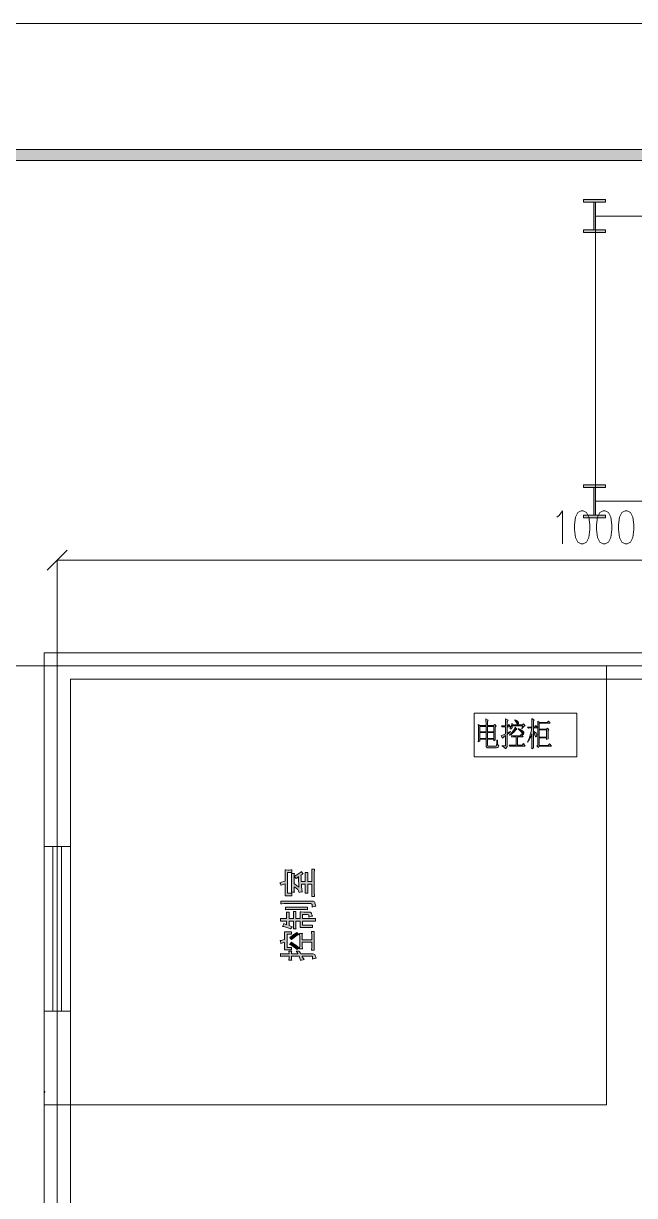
# Model space of a CAD drawing. Header units: millimetres. Extents: x 803 to 707111, y 130 to 2706464.
# Drawn here: x 657598 to 663161, y 2695783 to 2706464 of the extents above; entities that cross this region are included whole.
import ezdxf

# ---------------------------------------------------------------- set-up
doc = ezdxf.new("R2010")
doc.units = ezdxf.units.MM

msp = doc.modelspace()

# ---------------------------------------------------------------- hatches: boundary and pattern name
h = msp.add_hatch(color=0)
h.dxf.hatch_style = 2
h.paths.add_polyline_path([(705961, 2705314), (705861, 2705214), (609249, 2705214), (609149, 2705314)])
h = msp.add_hatch(color=0)
h.dxf.hatch_style = 2
h.paths.add_polyline_path([(662697, 2704834), (662697, 2704859), (662897, 2704859), (662897, 2704834)])
h = msp.add_hatch(color=0)
h.dxf.hatch_style = 2
h.paths.add_polyline_path([(662805, 2704834), (662805, 2704584), (662790, 2704584), (662790, 2704834)])
h = msp.add_hatch(color=0)
h.dxf.hatch_style = 2
h.paths.add_polyline_path([(662697, 2704584), (662697, 2704559), (662897, 2704559), (662897, 2704584)])
h = msp.add_hatch(color=0)
h.dxf.hatch_style = 2
h.paths.add_polyline_path([(662697, 2702234), (662697, 2702260), (662897, 2702260), (662897, 2702234)])
h = msp.add_hatch(color=0)
h.dxf.hatch_style = 2
h.paths.add_polyline_path([(662805, 2702234), (662805, 2701984), (662790, 2701984), (662790, 2702234)])
h = msp.add_hatch(color=0)
h.dxf.hatch_style = 2
h.paths.add_polyline_path([(662697, 2701984), (662697, 2701959), (662897, 2701959), (662897, 2701984)])
h = msp.add_hatch(color=0)
h.paths.add_polyline_path([(661809, 2700065), (661809, 2700081), (661808, 2700112), (661808, 2700127), (661829, 2700114), (661822, 2700106), (661822, 2700065), (661878, 2700065), (661888, 2700076), (661901, 2700060), (661893, 2700052), (661893, 2700005), (661893, 2699948), (661893, 2699936), (661879, 2699928), (661879, 2699941), (661822, 2699941), (661822, 2699890), (661822, 2699883), (661827, 2699877), (661833, 2699877), (661897, 2699877), (661901, 2699877), (661906, 2699883), (661906, 2699889), (661907, 2699894), (661908, 2699917), (661908, 2699933), (661913, 2699933), (661913, 2699919), (661915, 2699900), (661916, 2699895), (661918, 2699890), (661923, 2699883), (661926, 2699880), (661924, 2699875), (661919, 2699869), (661917, 2699867), (661914, 2699865), (661906, 2699862), (661901, 2699862), (661828, 2699862), (661819, 2699862), (661809, 2699874), (661809, 2699886), (661809, 2699941), (661753, 2699941), (661753, 2699926), (661739, 2699917), (661740, 2699937), (661740, 2699978), (661740, 2699999), (661740, 2700020), (661740, 2700058), (661739, 2700075), (661754, 2700065)])
h.paths.add_polyline_path([(661822, 2700001), (661822, 2699949), (661879, 2699949), (661879, 2700001)])
h.paths.add_polyline_path([(661753, 2700001), (661753, 2699949), (661809, 2699949), (661809, 2700001)])
h.paths.add_polyline_path([(661822, 2700058), (661822, 2700008), (661879, 2700008), (661879, 2700058)])
h.paths.add_polyline_path([(661753, 2700058), (661753, 2700008), (661809, 2700008), (661809, 2700058)])
h = msp.add_hatch(color=0)
h.dxf.hatch_style = 2
h.paths.add_polyline_path([(662032, 2700008), (662001, 2699984), (662001, 2699884), (662001, 2699874), (661992, 2699860), (661984, 2699854), (661984, 2699861), (661969, 2699873), (661955, 2699879), (661955, 2699884), (661965, 2699881), (661978, 2699880), (661981, 2699880), (661985, 2699881), (661988, 2699890), (661988, 2699897), (661988, 2699976), (661975, 2699967), (661961, 2699954), (661960, 2699951), (661948, 2699972), (661954, 2699974), (661974, 2699983), (661988, 2699990), (661988, 2700055), (661969, 2700055), (661957, 2700053), (661950, 2700063), (661988, 2700063), (661988, 2700083), (661988, 2700115), (661987, 2700127), (662011, 2700114), (662001, 2700104), (662001, 2700063), (662009, 2700063), (662018, 2700074), (662033, 2700055), (662001, 2700055), (662001, 2699996), (662030, 2700012)])
h = msp.add_hatch(color=0)
h.dxf.hatch_style = 2
h.paths.add_polyline_path([(662071, 2700116), (662073, 2700119), (662082, 2700114), (662096, 2700106), (662099, 2700103), (662103, 2700100), (662106, 2700093), (662105, 2700089), (662104, 2700085), (662102, 2700080), (662101, 2700078), (662100, 2700078), (662098, 2700076), (662096, 2700076), (662093, 2700081), (662091, 2700084), (662089, 2700090), (662079, 2700106)])
h = msp.add_hatch(color=0)
h.dxf.hatch_style = 2
h.paths.add_polyline_path([(662240, 2700009), (662240, 2699947), (662240, 2699873), (662241, 2699862), (662226, 2699854), (662227, 2699881), (662227, 2699949), (662227, 2699990), (662220, 2699970), (662200, 2699932), (662188, 2699915), (662186, 2699918), (662201, 2699948), (662221, 2700011), (662226, 2700045), (662204, 2700045), (662195, 2700043), (662188, 2700052), (662227, 2700052), (662227, 2700073), (662227, 2700112), (662226, 2700129), (662248, 2700115), (662240, 2700108), (662240, 2700052), (662252, 2700052), (662262, 2700065), (662278, 2700045), (662240, 2700045), (662240, 2700015), (662250, 2700008), (662263, 2699999), (662266, 2699995), (662269, 2699991), (662272, 2699984), (662272, 2699980), (662272, 2699978), (662270, 2699973), (662269, 2699969), (662267, 2699965), (662265, 2699962), (662263, 2699962), (662260, 2699967), (662258, 2699973), (662255, 2699982), (662246, 2700000)])
h = msp.add_hatch(color=0)
h.paths.add_polyline_path([(662374, 2700021), (662374, 2699992), (662374, 2699954), (662375, 2699945), (662361, 2699938), (662361, 2699954), (662294, 2699954), (662294, 2699884), (662374, 2699884), (662386, 2699899), (662404, 2699877), (662294, 2699877), (662287, 2699866), (662273, 2699880), (662281, 2699888), (662281, 2700035), (662281, 2700054), (662281, 2700089), (662280, 2700105), (662295, 2700094), (662367, 2700094), (662378, 2700107), (662394, 2700087), (662294, 2700087), (662294, 2700033), (662360, 2700033), (662368, 2700043), (662382, 2700028)])
h.paths.add_polyline_path([(662294, 2700026), (662294, 2699960), (662361, 2699960), (662361, 2700026)])
h = msp.add_hatch(color=0)
h.dxf.hatch_style = 2
h.paths.add_polyline_path([(662080, 2700028), (662066, 2700010), (662039, 2699984), (662026, 2699977), (662024, 2699980), (662041, 2699996), (662065, 2700031), (662074, 2700050), (662090, 2700031)])
h = msp.add_hatch(color=0)
h.dxf.hatch_style = 2
h.paths.add_polyline_path([(662134, 2700037), (662142, 2700063), (662048, 2700063), (662048, 2700058), (662048, 2700050), (662048, 2700047), (662047, 2700044), (662045, 2700039), (662042, 2700038), (662040, 2700037), (662037, 2700036), (662036, 2700036), (662033, 2700036), (662032, 2700037), (662030, 2700038), (662029, 2700040), (662029, 2700042), (662032, 2700048), (662035, 2700052), (662039, 2700058), (662043, 2700074), (662045, 2700084), (662048, 2700084), (662048, 2700071), (662142, 2700071), (662150, 2700082), (662165, 2700063), (662159, 2700063), (662145, 2700049), (662137, 2700035)])
h = msp.add_hatch(color=0)
h.dxf.hatch_style = 2
h.paths.add_polyline_path([(662102, 2700037), (662103, 2700040), (662118, 2700033), (662136, 2700022), (662142, 2700018), (662147, 2700013), (662152, 2700004), (662152, 2700000), (662152, 2699995), (662151, 2699988), (662149, 2699986), (662148, 2699984), (662146, 2699981), (662143, 2699981), (662139, 2699988), (662136, 2699995), (662132, 2700004), (662115, 2700025)])
h = msp.add_hatch(color=0)
h.dxf.hatch_style = 2
h.paths.add_polyline_path([(662037, 2699971), (662119, 2699971), (662130, 2699984), (662147, 2699964), (662096, 2699964), (662096, 2699886), (662138, 2699886), (662150, 2699901), (662167, 2699879), (662050, 2699879), (662043, 2699879), (662032, 2699877), (662027, 2699875), (662019, 2699886), (662083, 2699886), (662083, 2699964), (662055, 2699964), (662045, 2699961)])
h = msp.add_hatch(color=0)
h.dxf.hatch_style = 2
h.paths.add_polyline_path([(659933, 2698633), (659946, 2698638), (659969, 2698646), (659979, 2698649), (659979, 2698750), (659988, 2698750), (660004, 2698749), (660012, 2698749), (660018, 2698749), (660032, 2698750), (660040, 2698750), (660040, 2698726), (660002, 2698726), (660002, 2698538), (660041, 2698538), (660041, 2698513), (660034, 2698514), (660020, 2698514), (660013, 2698514), (660005, 2698514), (659988, 2698514), (659979, 2698513), (659979, 2698622), (659970, 2698620), (659952, 2698614), (659943, 2698610), (659941, 2698615), (659937, 2698627)])
h = msp.add_hatch(color=0)
h.dxf.hatch_style = 2
h.paths.add_polyline_path([(660038, 2698684), (660038, 2698690), (660037, 2698707), (660037, 2698718), (660064, 2698718), (660063, 2698708), (660062, 2698691), (660062, 2698684), (660062, 2698626), (660068, 2698620), (660080, 2698610), (660086, 2698606), (660092, 2698602), (660101, 2698595), (660104, 2698592), (660104, 2698600), (660104, 2698620), (660104, 2698630), (660103, 2698641), (660103, 2698670), (660103, 2698689), (660097, 2698684), (660086, 2698676), (660080, 2698671), (660077, 2698676), (660070, 2698685), (660066, 2698690), (660072, 2698695), (660087, 2698706), (660097, 2698712), (660106, 2698718), (660122, 2698729), (660128, 2698735), (660132, 2698729), (660141, 2698719), (660145, 2698714), (660139, 2698710), (660128, 2698704), (660124, 2698702), (660125, 2698690), (660125, 2698674), (660125, 2698669), (660125, 2698665), (660126, 2698652), (660127, 2698644), (660163, 2698644), (660163, 2698689), (660163, 2698697), (660162, 2698716), (660162, 2698726), (660187, 2698726), (660186, 2698716), (660186, 2698697), (660186, 2698689), (660186, 2698644), (660224, 2698644), (660224, 2698714), (660224, 2698726), (660223, 2698747), (660222, 2698757), (660247, 2698757), (660247, 2698747), (660246, 2698726), (660246, 2698714), (660246, 2698550), (660246, 2698541), (660247, 2698520), (660247, 2698507), (660222, 2698507), (660223, 2698520), (660224, 2698541), (660224, 2698550), (660224, 2698620), (660186, 2698620), (660186, 2698580), (660186, 2698569), (660186, 2698548), (660187, 2698538), (660162, 2698538), (660162, 2698548), (660163, 2698570), (660163, 2698582), (660163, 2698620), (660128, 2698620), (660129, 2698609), (660130, 2698589), (660131, 2698580), (660131, 2698570), (660134, 2698556), (660137, 2698551), (660130, 2698550), (660116, 2698547), (660107, 2698545), (660106, 2698550), (660103, 2698560), (660100, 2698565), (660097, 2698571), (660078, 2698586), (660062, 2698596), (660062, 2698585), (660062, 2698576), (660063, 2698556), (660064, 2698547), (660037, 2698547), (660037, 2698556), (660038, 2698576), (660038, 2698585)])
h = msp.add_hatch(color=0)
h.dxf.hatch_style = 2
h.paths.add_polyline_path([(659941, 2698466), (659948, 2698465), (659969, 2698465), (659982, 2698465), (660225, 2698465), (660235, 2698465), (660247, 2698459), (660250, 2698453), (660252, 2698447), (660256, 2698430), (660259, 2698419), (660250, 2698417), (660233, 2698413), (660226, 2698410), (660226, 2698419), (660225, 2698432), (660225, 2698436), (660224, 2698439), (660215, 2698443), (660207, 2698443), (659982, 2698443), (659970, 2698443), (659950, 2698442), (659941, 2698441)])
h = msp.add_hatch(color=0)
h.dxf.hatch_style = 2
h.paths.add_polyline_path([(659983, 2698412), (659993, 2698412), (660011, 2698411), (660019, 2698411), (660135, 2698411), (660145, 2698411), (660169, 2698412), (660183, 2698412), (660183, 2698387), (660171, 2698389), (660147, 2698390), (660135, 2698390), (660019, 2698390), (660012, 2698390), (659994, 2698389), (659983, 2698387)])
h = msp.add_hatch(color=0)
h.dxf.hatch_style = 2
h.paths.add_polyline_path([(659967, 2698261), (659973, 2698258), (659987, 2698252), (659993, 2698250), (659993, 2698283), (659976, 2698283), (659948, 2698283), (659939, 2698282), (659939, 2698308), (659948, 2698307), (659975, 2698307), (659993, 2698307), (659993, 2698323), (659993, 2698334), (659993, 2698355), (659992, 2698364), (660017, 2698364), (660016, 2698356), (660016, 2698336), (660016, 2698325), (660016, 2698307), (660056, 2698307), (660056, 2698334), (660056, 2698343), (660056, 2698361), (660055, 2698371), (660079, 2698371), (660079, 2698307), (660117, 2698307), (660117, 2698367), (660125, 2698367), (660149, 2698366), (660163, 2698365), (660178, 2698365), (660198, 2698365), (660203, 2698365), (660208, 2698364), (660216, 2698359), (660219, 2698355), (660221, 2698350), (660225, 2698337), (660228, 2698329), (660220, 2698328), (660204, 2698324), (660195, 2698321), (660195, 2698328), (660195, 2698337), (660193, 2698339), (660192, 2698341), (660181, 2698343), (660171, 2698343), (660139, 2698343), (660139, 2698307), (660216, 2698307), (660228, 2698307), (660249, 2698307), (660257, 2698308), (660257, 2698282), (660244, 2698283), (660224, 2698283), (660216, 2698283), (660139, 2698283), (660139, 2698248), (660228, 2698248), (660228, 2698225), (660219, 2698225), (660200, 2698226), (660190, 2698226), (660159, 2698226), (660146, 2698226), (660125, 2698225), (660117, 2698225), (660117, 2698283), (660079, 2698283), (660079, 2698247), (660079, 2698237), (660079, 2698219), (660080, 2698212), (660055, 2698212), (660056, 2698219), (660056, 2698237), (660056, 2698247), (660056, 2698283), (660016, 2698283), (660016, 2698243), (660024, 2698241), (660038, 2698235), (660044, 2698232), (660040, 2698227), (660033, 2698217), (660030, 2698212), (660023, 2698216), (660006, 2698223), (659997, 2698226), (659988, 2698228), (659968, 2698234), (659957, 2698236), (659960, 2698241), (659964, 2698254)])
h = msp.add_hatch(color=0)
h.dxf.hatch_style = 2
h.paths.add_polyline_path([(659975, 2698090), (659967, 2698088), (659950, 2698083), (659941, 2698079), (659940, 2698085), (659937, 2698097), (659934, 2698106), (659943, 2698108), (659963, 2698112), (659975, 2698115), (659975, 2698186), (659983, 2698186), (659999, 2698185), (660007, 2698185), (660016, 2698185), (660031, 2698186), (660037, 2698186), (660037, 2698164), (660000, 2698164), (660000, 2698044), (660037, 2698044), (660037, 2698021), (660030, 2698022), (660016, 2698022), (660009, 2698022), (660001, 2698022), (659984, 2698022), (659975, 2698021)])
h = msp.add_hatch(color=0)
h.dxf.hatch_style = 2
h.paths.add_polyline_path([(660113, 2698132), (660113, 2698143), (660112, 2698161), (660111, 2698170), (660137, 2698170), (660136, 2698161), (660135, 2698143), (660135, 2698134), (660135, 2698112), (660222, 2698112), (660222, 2698149), (660222, 2698159), (660221, 2698179), (660219, 2698190), (660246, 2698190), (660245, 2698179), (660245, 2698161), (660245, 2698152), (660245, 2698058), (660245, 2698045), (660245, 2698024), (660246, 2698018), (660219, 2698018), (660221, 2698024), (660222, 2698043), (660222, 2698055), (660222, 2698091), (660135, 2698091), (660135, 2698065), (660135, 2698055), (660137, 2698038), (660138, 2698031), (660111, 2698031), (660112, 2698037), (660113, 2698054), (660113, 2698064)])
h = msp.add_hatch(color=0)
h.dxf.hatch_style = 2
h.paths.add_polyline_path([(660038, 2698093), (660042, 2698090), (660054, 2698081), (660062, 2698075), (660070, 2698070), (660094, 2698053), (660108, 2698041), (660089, 2698024), (660074, 2698037), (660040, 2698062), (660020, 2698072), (660025, 2698077), (660035, 2698088)])
h = msp.add_hatch(color=0)
h.dxf.hatch_style = 2
h.paths.add_polyline_path([(660022, 2698134), (660046, 2698152), (660079, 2698175), (660087, 2698179), (660090, 2698177), (660098, 2698167), (660104, 2698161), (660079, 2698146), (660046, 2698123), (660038, 2698115), (660035, 2698119), (660027, 2698128)])
h = msp.add_hatch(color=0)
h.dxf.hatch_style = 2
h.paths.add_polyline_path([(660153, 2697933), (660143, 2697931), (660127, 2697927), (660121, 2697924), (660118, 2697936), (660110, 2697955), (660107, 2697964), (660038, 2697964), (660038, 2697956), (660038, 2697948), (660039, 2697934), (660040, 2697929), (660014, 2697929), (660015, 2697934), (660016, 2697948), (660016, 2697956), (660016, 2697964), (659983, 2697964), (659971, 2697964), (659948, 2697963), (659937, 2697962), (659937, 2697988), (659946, 2697986), (659966, 2697985), (659978, 2697985), (660016, 2697985), (660016, 2697991), (660015, 2698004), (660014, 2698010), (660040, 2698010), (660039, 2698004), (660038, 2697991), (660038, 2697985), (660097, 2697985), (660092, 2697994), (660084, 2698006), (660082, 2698010), (660085, 2698010), (660098, 2698011), (660108, 2698011), (660112, 2698004), (660119, 2697991), (660122, 2697985), (660219, 2697985), (660234, 2697985), (660251, 2697979), (660253, 2697973), (660255, 2697968), (660259, 2697954), (660262, 2697946), (660250, 2697944), (660233, 2697940), (660228, 2697937), (660229, 2697946), (660229, 2697957), (660228, 2697960), (660228, 2697963), (660219, 2697964), (660211, 2697964), (660134, 2697964), (660136, 2697959), (660146, 2697944)])

# ---------------------------------------------------------------- linework, layer by layer
at = {"color": 0, "lineweight": 0}
for points in [[(707111, 2635190), (707111, 2706464), (606199, 2706464), (606199, 2635190)], [(705961, 2705314), (705861, 2705214), (609249, 2705214), (609149, 2705314)], [(662697, 2704834), (662697, 2704859), (662897, 2704859), (662897, 2704834)], [(662805, 2704834), (662805, 2704584), (662790, 2704584), (662790, 2704834)], [(667204, 2704709), (662805, 2704709), (662805, 2702109), (667204, 2702109)], [(662697, 2704584), (662697, 2704559), (662897, 2704559), (662897, 2704584)], [(662697, 2702234), (662697, 2702260), (662897, 2702260), (662897, 2702234)], [(662805, 2702234), (662805, 2701984), (662790, 2701984), (662790, 2702234)], [(662675, 2702023), (662645, 2702008), (662625, 2701965), (662615, 2701894), (662615, 2701851), (662625, 2701780), (662645, 2701737), (662675, 2701722), (662695, 2701722), (662725, 2701737), (662745, 2701780), (662755, 2701851), (662755, 2701894), (662745, 2701965), (662725, 2702008), (662695, 2702023)], [(662697, 2701984), (662697, 2701959), (662897, 2701959), (662897, 2701984)], [(662875, 2702023), (662845, 2702008), (662825, 2701965), (662815, 2701894), (662815, 2701851), (662825, 2701780), (662845, 2701737), (662875, 2701722), (662895, 2701722), (662925, 2701737), (662945, 2701780), (662955, 2701851), (662955, 2701894), (662945, 2701965), (662925, 2702008), (662895, 2702023)], [(663075, 2702023), (663045, 2702008), (663025, 2701965), (663015, 2701894), (663015, 2701851), (663025, 2701780), (663045, 2701737), (663075, 2701722), (663095, 2701722), (663125, 2701737), (663145, 2701780), (663155, 2701851), (663155, 2701894), (663145, 2701965), (663125, 2702008), (663095, 2702023)], [(661700, 2699781), (661700, 2700180), (662636, 2700180), (662636, 2699781)], [(661809, 2700065), (661809, 2700081), (661808, 2700112), (661808, 2700127), (661829, 2700114), (661822, 2700106), (661822, 2700065), (661878, 2700065), (661888, 2700076), (661901, 2700060), (661893, 2700052), (661893, 2700005), (661893, 2699948), (661893, 2699936), (661879, 2699928), (661879, 2699941), (661822, 2699941), (661822, 2699890), (661822, 2699883), (661827, 2699877), (661833, 2699877), (661897, 2699877), (661901, 2699877), (661906, 2699883), (661906, 2699889), (661907, 2699894), (661908, 2699917), (661908, 2699933), (661913, 2699933), (661913, 2699919), (661915, 2699900), (661916, 2699895), (661918, 2699890), (661923, 2699883), (661926, 2699880), (661924, 2699875), (661919, 2699869), (661917, 2699867), (661914, 2699865), (661906, 2699862), (661901, 2699862), (661828, 2699862), (661819, 2699862), (661809, 2699874), (661809, 2699886), (661809, 2699941), (661753, 2699941), (661753, 2699926), (661739, 2699917), (661740, 2699937), (661740, 2699978), (661740, 2699999), (661740, 2700020), (661740, 2700058), (661739, 2700075), (661754, 2700065)], [(662032, 2700008), (662001, 2699984), (662001, 2699884), (662001, 2699874), (661992, 2699860), (661984, 2699854), (661984, 2699861), (661969, 2699873), (661955, 2699879), (661955, 2699884), (661965, 2699881), (661978, 2699880), (661981, 2699880), (661985, 2699881), (661988, 2699890), (661988, 2699897), (661988, 2699976), (661975, 2699967), (661961, 2699954), (661960, 2699951), (661948, 2699972), (661954, 2699974), (661974, 2699983), (661988, 2699990), (661988, 2700055), (661969, 2700055), (661957, 2700053), (661950, 2700063), (661988, 2700063), (661988, 2700083), (661988, 2700115), (661987, 2700127), (662011, 2700114), (662001, 2700104), (662001, 2700063), (662009, 2700063), (662018, 2700074), (662033, 2700055), (662001, 2700055), (662001, 2699996), (662030, 2700012)], [(662071, 2700116), (662073, 2700119), (662082, 2700114), (662096, 2700106), (662099, 2700103), (662103, 2700100), (662106, 2700093), (662105, 2700089), (662104, 2700085), (662102, 2700080), (662101, 2700078), (662100, 2700078), (662098, 2700076), (662096, 2700076), (662093, 2700081), (662091, 2700084), (662089, 2700090), (662079, 2700106)], [(662240, 2700009), (662240, 2699947), (662240, 2699873), (662241, 2699862), (662226, 2699854), (662227, 2699881), (662227, 2699949), (662227, 2699990), (662220, 2699970), (662200, 2699932), (662188, 2699915), (662186, 2699918), (662201, 2699948), (662221, 2700011), (662226, 2700045), (662204, 2700045), (662195, 2700043), (662188, 2700052), (662227, 2700052), (662227, 2700073), (662227, 2700112), (662226, 2700129), (662248, 2700115), (662240, 2700108), (662240, 2700052), (662252, 2700052), (662262, 2700065), (662278, 2700045), (662240, 2700045), (662240, 2700015), (662250, 2700008), (662263, 2699999), (662266, 2699995), (662269, 2699991), (662272, 2699984), (662272, 2699980), (662272, 2699978), (662270, 2699973), (662269, 2699969), (662267, 2699965), (662265, 2699962), (662263, 2699962), (662260, 2699967), (662258, 2699973), (662255, 2699982), (662246, 2700000)], [(662374, 2700021), (662374, 2699992), (662374, 2699954), (662375, 2699945), (662361, 2699938), (662361, 2699954), (662294, 2699954), (662294, 2699884), (662374, 2699884), (662386, 2699899), (662404, 2699877), (662294, 2699877), (662287, 2699866), (662273, 2699880), (662281, 2699888), (662281, 2700035), (662281, 2700054), (662281, 2700089), (662280, 2700105), (662295, 2700094), (662367, 2700094), (662378, 2700107), (662394, 2700087), (662294, 2700087), (662294, 2700033), (662360, 2700033), (662368, 2700043), (662382, 2700028)], [(661753, 2700058), (661753, 2700008), (661809, 2700008), (661809, 2700058)], [(661753, 2700001), (661753, 2699949), (661809, 2699949), (661809, 2700001)], [(661822, 2700058), (661822, 2700008), (661879, 2700008), (661879, 2700058)], [(661822, 2700001), (661822, 2699949), (661879, 2699949), (661879, 2700001)], [(662080, 2700028), (662066, 2700010), (662039, 2699984), (662026, 2699977), (662024, 2699980), (662041, 2699996), (662065, 2700031), (662074, 2700050), (662090, 2700031)], [(662134, 2700037), (662142, 2700063), (662048, 2700063), (662048, 2700058), (662048, 2700050), (662048, 2700047), (662047, 2700044), (662045, 2700039), (662042, 2700038), (662040, 2700037), (662037, 2700036), (662036, 2700036), (662033, 2700036), (662032, 2700037), (662030, 2700038), (662029, 2700040), (662029, 2700042), (662032, 2700048), (662035, 2700052), (662039, 2700058), (662043, 2700074), (662045, 2700084), (662048, 2700084), (662048, 2700071), (662142, 2700071), (662150, 2700082), (662165, 2700063), (662159, 2700063), (662145, 2700049), (662137, 2700035)], [(662102, 2700037), (662103, 2700040), (662118, 2700033), (662136, 2700022), (662142, 2700018), (662147, 2700013), (662152, 2700004), (662152, 2700000), (662152, 2699995), (662151, 2699988), (662149, 2699986), (662148, 2699984), (662146, 2699981), (662143, 2699981), (662139, 2699988), (662136, 2699995), (662132, 2700004), (662115, 2700025)], [(662294, 2700026), (662294, 2699960), (662361, 2699960), (662361, 2700026)], [(662037, 2699971), (662119, 2699971), (662130, 2699984), (662147, 2699964), (662096, 2699964), (662096, 2699886), (662138, 2699886), (662150, 2699901), (662167, 2699879), (662050, 2699879), (662043, 2699879), (662032, 2699877), (662027, 2699875), (662019, 2699886), (662083, 2699886), (662083, 2699964), (662055, 2699964), (662045, 2699961)], [(659933, 2698633), (659946, 2698638), (659969, 2698646), (659979, 2698649), (659979, 2698750), (659988, 2698750), (660004, 2698749), (660012, 2698749), (660018, 2698749), (660032, 2698750), (660040, 2698750), (660040, 2698726), (660002, 2698726), (660002, 2698538), (660041, 2698538), (660041, 2698513), (660034, 2698514), (660020, 2698514), (660013, 2698514), (660005, 2698514), (659988, 2698514), (659979, 2698513), (659979, 2698622), (659970, 2698620), (659952, 2698614), (659943, 2698610), (659941, 2698615), (659937, 2698627)], [(660038, 2698684), (660038, 2698690), (660037, 2698707), (660037, 2698718), (660064, 2698718), (660063, 2698708), (660062, 2698691), (660062, 2698684), (660062, 2698626), (660068, 2698620), (660080, 2698610), (660086, 2698606), (660092, 2698602), (660101, 2698595), (660104, 2698592), (660104, 2698600), (660104, 2698620), (660104, 2698630), (660103, 2698641), (660103, 2698670), (660103, 2698689), (660097, 2698684), (660086, 2698676), (660080, 2698671), (660077, 2698676), (660070, 2698685), (660066, 2698690), (660072, 2698695), (660087, 2698706), (660097, 2698712), (660106, 2698718), (660122, 2698729), (660128, 2698735), (660132, 2698729), (660141, 2698719), (660145, 2698714), (660139, 2698710), (660128, 2698704), (660124, 2698702), (660125, 2698690), (660125, 2698674), (660125, 2698669), (660125, 2698665), (660126, 2698652), (660127, 2698644), (660163, 2698644), (660163, 2698689), (660163, 2698697), (660162, 2698716), (660162, 2698726), (660187, 2698726), (660186, 2698716), (660186, 2698697), (660186, 2698689), (660186, 2698644), (660224, 2698644), (660224, 2698714), (660224, 2698726), (660223, 2698747), (660222, 2698757), (660247, 2698757), (660247, 2698747), (660246, 2698726), (660246, 2698714), (660246, 2698550), (660246, 2698541), (660247, 2698520), (660247, 2698507), (660222, 2698507), (660223, 2698520), (660224, 2698541), (660224, 2698550), (660224, 2698620), (660186, 2698620), (660186, 2698580), (660186, 2698569), (660186, 2698548), (660187, 2698538), (660162, 2698538), (660162, 2698548), (660163, 2698570), (660163, 2698582), (660163, 2698620), (660128, 2698620), (660129, 2698609), (660130, 2698589), (660131, 2698580), (660131, 2698570), (660134, 2698556), (660137, 2698551), (660130, 2698550), (660116, 2698547), (660107, 2698545), (660106, 2698550), (660103, 2698560), (660100, 2698565), (660097, 2698571), (660078, 2698586), (660062, 2698596), (660062, 2698585), (660062, 2698576), (660063, 2698556), (660064, 2698547), (660037, 2698547), (660037, 2698556), (660038, 2698576), (660038, 2698585)], [(659941, 2698466), (659948, 2698465), (659969, 2698465), (659982, 2698465), (660225, 2698465), (660235, 2698465), (660247, 2698459), (660250, 2698453), (660252, 2698447), (660256, 2698430), (660259, 2698419), (660250, 2698417), (660233, 2698413), (660226, 2698410), (660226, 2698419), (660225, 2698432), (660225, 2698436), (660224, 2698439), (660215, 2698443), (660207, 2698443), (659982, 2698443), (659970, 2698443), (659950, 2698442), (659941, 2698441)], [(659983, 2698412), (659993, 2698412), (660011, 2698411), (660019, 2698411), (660135, 2698411), (660145, 2698411), (660169, 2698412), (660183, 2698412), (660183, 2698387), (660171, 2698389), (660147, 2698390), (660135, 2698390), (660019, 2698390), (660012, 2698390), (659994, 2698389), (659983, 2698387)], [(659967, 2698261), (659973, 2698258), (659987, 2698252), (659993, 2698250), (659993, 2698283), (659976, 2698283), (659948, 2698283), (659939, 2698282), (659939, 2698308), (659948, 2698307), (659975, 2698307), (659993, 2698307), (659993, 2698323), (659993, 2698334), (659993, 2698355), (659992, 2698364), (660017, 2698364), (660016, 2698356), (660016, 2698336), (660016, 2698325), (660016, 2698307), (660056, 2698307), (660056, 2698334), (660056, 2698343), (660056, 2698361), (660055, 2698371), (660079, 2698371), (660079, 2698307), (660117, 2698307), (660117, 2698367), (660125, 2698367), (660149, 2698366), (660163, 2698365), (660178, 2698365), (660198, 2698365), (660203, 2698365), (660208, 2698364), (660216, 2698359), (660219, 2698355), (660221, 2698350), (660225, 2698337), (660228, 2698329), (660220, 2698328), (660204, 2698324), (660195, 2698321), (660195, 2698328), (660195, 2698337), (660193, 2698339), (660192, 2698341), (660181, 2698343), (660171, 2698343), (660139, 2698343), (660139, 2698307), (660216, 2698307), (660228, 2698307), (660249, 2698307), (660257, 2698308), (660257, 2698282), (660244, 2698283), (660224, 2698283), (660216, 2698283), (660139, 2698283), (660139, 2698248), (660228, 2698248), (660228, 2698225), (660219, 2698225), (660200, 2698226), (660190, 2698226), (660159, 2698226), (660146, 2698226), (660125, 2698225), (660117, 2698225), (660117, 2698283), (660079, 2698283), (660079, 2698247), (660079, 2698237), (660079, 2698219), (660080, 2698212), (660055, 2698212), (660056, 2698219), (660056, 2698237), (660056, 2698247), (660056, 2698283), (660016, 2698283), (660016, 2698243), (660024, 2698241), (660038, 2698235), (660044, 2698232), (660040, 2698227), (660033, 2698217), (660030, 2698212), (660023, 2698216), (660006, 2698223), (659997, 2698226), (659988, 2698228), (659968, 2698234), (659957, 2698236), (659960, 2698241), (659964, 2698254)], [(659975, 2698090), (659967, 2698088), (659950, 2698083), (659941, 2698079), (659940, 2698085), (659937, 2698097), (659934, 2698106), (659943, 2698108), (659963, 2698112), (659975, 2698115), (659975, 2698186), (659983, 2698186), (659999, 2698185), (660007, 2698185), (660016, 2698185), (660031, 2698186), (660037, 2698186), (660037, 2698164), (660000, 2698164), (660000, 2698044), (660037, 2698044), (660037, 2698021), (660030, 2698022), (660016, 2698022), (660009, 2698022), (660001, 2698022), (659984, 2698022), (659975, 2698021)], [(660113, 2698132), (660113, 2698143), (660112, 2698161), (660111, 2698170), (660137, 2698170), (660136, 2698161), (660135, 2698143), (660135, 2698134), (660135, 2698112), (660222, 2698112), (660222, 2698149), (660222, 2698159), (660221, 2698179), (660219, 2698190), (660246, 2698190), (660245, 2698179), (660245, 2698161), (660245, 2698152), (660245, 2698058), (660245, 2698045), (660245, 2698024), (660246, 2698018), (660219, 2698018), (660221, 2698024), (660222, 2698043), (660222, 2698055), (660222, 2698091), (660135, 2698091), (660135, 2698065), (660135, 2698055), (660137, 2698038), (660138, 2698031), (660111, 2698031), (660112, 2698037), (660113, 2698054), (660113, 2698064)], [(660038, 2698093), (660042, 2698090), (660054, 2698081), (660062, 2698075), (660070, 2698070), (660094, 2698053), (660108, 2698041), (660089, 2698024), (660074, 2698037), (660040, 2698062), (660020, 2698072), (660025, 2698077), (660035, 2698088)], [(660022, 2698134), (660046, 2698152), (660079, 2698175), (660087, 2698179), (660090, 2698177), (660098, 2698167), (660104, 2698161), (660079, 2698146), (660046, 2698123), (660038, 2698115), (660035, 2698119), (660027, 2698128)], [(660153, 2697933), (660143, 2697931), (660127, 2697927), (660121, 2697924), (660118, 2697936), (660110, 2697955), (660107, 2697964), (660038, 2697964), (660038, 2697956), (660038, 2697948), (660039, 2697934), (660040, 2697929), (660014, 2697929), (660015, 2697934), (660016, 2697948), (660016, 2697956), (660016, 2697964), (659983, 2697964), (659971, 2697964), (659948, 2697963), (659937, 2697962), (659937, 2697988), (659946, 2697986), (659966, 2697985), (659978, 2697985), (660016, 2697985), (660016, 2697991), (660015, 2698004), (660014, 2698010), (660040, 2698010), (660039, 2698004), (660038, 2697991), (660038, 2697985), (660097, 2697985), (660092, 2697994), (660084, 2698006), (660082, 2698010), (660085, 2698010), (660098, 2698011), (660108, 2698011), (660112, 2698004), (660119, 2697991), (660122, 2697985), (660219, 2697985), (660234, 2697985), (660251, 2697979), (660253, 2697973), (660255, 2697968), (660259, 2697954), (660262, 2697946), (660250, 2697944), (660233, 2697940), (660228, 2697937), (660229, 2697946), (660229, 2697957), (660228, 2697960), (660228, 2697963), (660219, 2697964), (660211, 2697964), (660134, 2697964), (660136, 2697959), (660146, 2697944)]]:
    msp.add_lwpolyline(points, close=True, dxfattribs=at)
for points in [[(662455, 2701965), (662475, 2701980), (662505, 2702023), (662505, 2701722)], [(657995, 2701663), (657815, 2701483)], [(657905, 2700346), (657905, 2701575)], [(657905, 2701573), (667904, 2701573)], [(657785, 2700729), (667784, 2700729)], [(657785, 2698963), (657785, 2700729)], [(657785, 2699610), (657785, 2700729)], [(658025, 2700729), (668024, 2700729)], [(657901, 2700610), (655818, 2700610)], [(657905, 2685611), (657905, 2700610)], [(667904, 2700610), (657905, 2700610)], [(658044, 2700610), (657905, 2700610)], [(657905, 2700391), (657905, 2700610)], [(657905, 2700610), (658044, 2700610)], [(658066, 2700610), (658064, 2700610)], [(658064, 2700610), (658066, 2700610)], [(658286, 2700610), (658086, 2700610)], [(658086, 2700610), (658286, 2700610)], [(658308, 2700610), (658306, 2700610)], [(658306, 2700610), (658308, 2700610)], [(658528, 2700610), (658328, 2700610)], [(658328, 2700610), (658528, 2700610)], [(658550, 2700610), (658548, 2700610)], [(658548, 2700610), (658550, 2700610)], [(658770, 2700610), (658570, 2700610)], [(658570, 2700610), (658770, 2700610)], [(658792, 2700610), (658790, 2700610)], [(658790, 2700610), (658792, 2700610)], [(659012, 2700610), (658812, 2700610)], [(658812, 2700610), (659012, 2700610)], [(659034, 2700610), (659032, 2700610)], [(659032, 2700610), (659034, 2700610)], [(659254, 2700610), (659054, 2700610)], [(659054, 2700610), (659254, 2700610)], [(659276, 2700610), (659274, 2700610)], [(659274, 2700610), (659276, 2700610)], [(659496, 2700610), (659296, 2700610)], [(659296, 2700610), (659496, 2700610)], [(659518, 2700610), (659516, 2700610)], [(659516, 2700610), (659518, 2700610)], [(659738, 2700610), (659538, 2700610)], [(659538, 2700610), (659738, 2700610)], [(659760, 2700610), (659758, 2700610)], [(659758, 2700610), (659760, 2700610)], [(659980, 2700610), (659780, 2700610)], [(659780, 2700610), (659980, 2700610)], [(660002, 2700610), (660000, 2700610)], [(660000, 2700610), (660002, 2700610)], [(660222, 2700610), (660022, 2700610)], [(660022, 2700610), (660222, 2700610)], [(660244, 2700610), (660242, 2700610)], [(660242, 2700610), (660244, 2700610)], [(660464, 2700610), (660264, 2700610)], [(660264, 2700610), (660464, 2700610)], [(660486, 2700610), (660484, 2700610)], [(660484, 2700610), (660486, 2700610)], [(660706, 2700610), (660506, 2700610)], [(660506, 2700610), (660706, 2700610)], [(660728, 2700610), (660726, 2700610)], [(660726, 2700610), (660728, 2700610)], [(660948, 2700610), (660748, 2700610)], [(660748, 2700610), (660948, 2700610)], [(660970, 2700610), (660968, 2700610)], [(660968, 2700610), (660970, 2700610)], [(661190, 2700610), (660990, 2700610)], [(660990, 2700610), (661190, 2700610)], [(661212, 2700610), (661210, 2700610)], [(661210, 2700610), (661212, 2700610)], [(661432, 2700610), (661232, 2700610)], [(661232, 2700610), (661432, 2700610)], [(661454, 2700610), (661452, 2700610)], [(661452, 2700610), (661454, 2700610)], [(661674, 2700610), (661474, 2700610)], [(661474, 2700610), (661674, 2700610)], [(661696, 2700610), (661694, 2700610)], [(661694, 2700610), (661696, 2700610)], [(661916, 2700610), (661716, 2700610)], [(661716, 2700610), (661916, 2700610)], [(661938, 2700610), (661936, 2700610)], [(661936, 2700610), (661938, 2700610)], [(662158, 2700610), (661958, 2700610)], [(661958, 2700610), (662158, 2700610)], [(662180, 2700610), (662178, 2700610)], [(662178, 2700610), (662180, 2700610)], [(662400, 2700610), (662200, 2700610)], [(662200, 2700610), (662400, 2700610)], [(662422, 2700610), (662420, 2700610)], [(662420, 2700610), (662422, 2700610)], [(662642, 2700610), (662442, 2700610)], [(662442, 2700610), (662642, 2700610)], [(662664, 2700610), (662662, 2700610)], [(662662, 2700610), (662664, 2700610)], [(662884, 2700610), (662684, 2700610)], [(662684, 2700610), (662884, 2700610)], [(662906, 2700610), (662904, 2700610)], [(662904, 2700610), (662906, 2700610)], [(662905, 2696610), (662905, 2700610)], [(663126, 2700610), (662926, 2700610)], [(662926, 2700610), (663126, 2700610)], [(663148, 2700610), (663146, 2700610)], [(663146, 2700610), (663148, 2700610)], [(658025, 2700489), (667784, 2700489)], [(658025, 2698963), (658025, 2700489)], [(658025, 2700489), (667784, 2700489)], [(658025, 2699610), (658025, 2700489)], [(657905, 2700369), (657905, 2700370)], [(657905, 2700148), (657905, 2700349)], [(657905, 2700127), (657905, 2700129)], [(657905, 2699907), (657905, 2700107)], [(657905, 2699884), (657905, 2699887)], [(657905, 2699665), (657905, 2699865)], [(657905, 2699643), (657905, 2699645)], [(657905, 2699423), (657905, 2699622)], [(657905, 2699401), (657905, 2699403)], [(657905, 2699181), (657905, 2699381)], [(657905, 2699159), (657905, 2699161)], [(657905, 2698939), (657905, 2699139)], [(657785, 2698963), (658025, 2698963)], [(657785, 2697464), (657785, 2698963)], [(657865, 2698963), (657865, 2697464)], [(657945, 2698963), (657945, 2697464)], [(658025, 2697464), (658025, 2698963)], [(657905, 2698917), (657905, 2698919)], [(657905, 2698697), (657905, 2698896)], [(657905, 2698675), (657905, 2698677)], [(657905, 2698455), (657905, 2698655)], [(657905, 2698433), (657905, 2698435)], [(657905, 2698213), (657905, 2698413)], [(657905, 2698191), (657905, 2698193)], [(657905, 2697971), (657905, 2698171)], [(657905, 2697949), (657905, 2697951)], [(657905, 2697729), (657905, 2697929)], [(657905, 2697707), (657905, 2697709)], [(657905, 2697487), (657905, 2697687)], [(657785, 2694610), (657785, 2697464)], [(657785, 2697464), (658025, 2697464)], [(657905, 2697465), (657905, 2697467)], [(657905, 2697245), (657905, 2697445)], [(658025, 2694610), (658025, 2697464)], [(657905, 2697223), (657905, 2697225)], [(657905, 2697003), (657905, 2697203)], [(657905, 2696981), (657905, 2696983)], [(657905, 2696761), (657905, 2696961)], [(657785, 2696720), (657795, 2696730)], [(657905, 2696739), (657905, 2696741)], [(657905, 2696519), (657905, 2696719)], [(657785, 2696610), (658025, 2696610)], [(657914, 2696610), (662905, 2696610)], [(657905, 2696497), (657905, 2696499)], [(657905, 2696277), (657905, 2696477)], [(657905, 2696255), (657905, 2696257)], [(657905, 2696035), (657905, 2696235)], [(657905, 2696013), (657905, 2696015)], [(657905, 2695793), (657905, 2695993)]]:
    msp.add_lwpolyline(points, dxfattribs=at)

doc.saveas('drawing.dxf')
